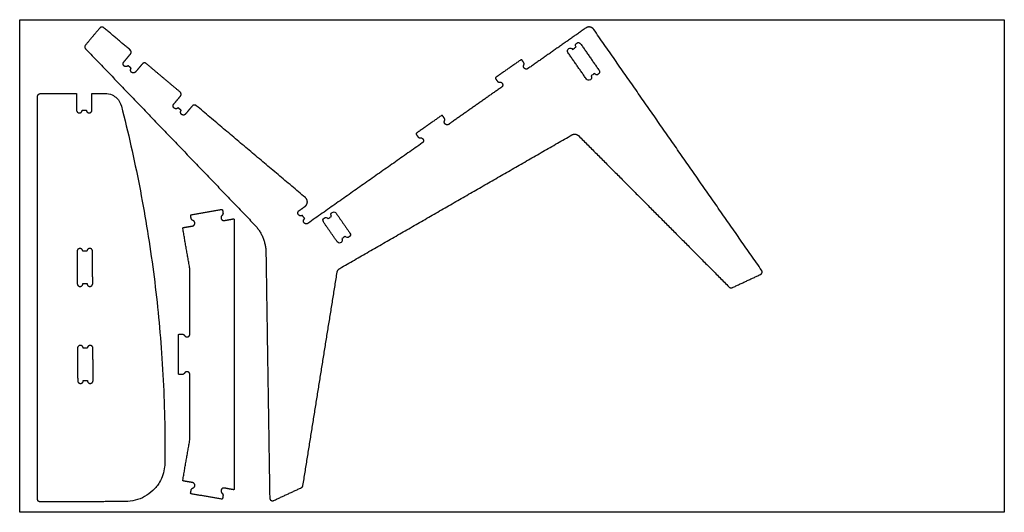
# Model space of a CAD drawing. Header units: millimetres. Extents: x 0 to 1219, y -548 to 732.
# Drawn here: x 0 to 1219, y -548 to 62 of the extents above; entities that cross this region are included whole.
import ezdxf

# ---------------------------------------------------------------- set-up
doc = ezdxf.new("R2010")
doc.units = ezdxf.units.MM
doc.header["$MEASUREMENT"] = 0
for name, color, linetype, true_color in [('pockets', 1, 'Continuous', 0xff0000), ('profile', 7, 'Continuous', 0x000000), ('sheets', 7, 'Continuous', 0x007f00)]:
    doc.layers.add(name, color=color, linetype=linetype, true_color=true_color)

msp = doc.modelspace()

# ---------------------------------------------------------------- linework, layer by layer
at = {"layer": 'pockets'}
for points, knots in [([(678.9, 21.1), (678.4, 21.9), (678.2, 22.8), (678.5, 24.7), (679, 25.5), (679.8, 26), (680.5, 26.5), (681.5, 26.7), (683.3, 26.4), (684.1, 25.9), (684.7, 25.1)], [71.909778, 71.909778, 71.909778, 71.909778, 74.730638, 74.730638, 77.551268, 77.551268, 77.551268, 80.371897, 80.371897, 83.192756, 83.192756, 83.192756, 83.192756]), ([(688.9, 28), (688.3, 28.8), (688.1, 29.7), (688.4, 31.6), (689, 32.4), (689.7, 32.9), (690.5, 33.4), (691.4, 33.6), (693.3, 33.3), (694.1, 32.8), (694.6, 32)], [88.295076, 88.295076, 88.295076, 88.295076, 91.115936, 91.115936, 93.936565, 93.936565, 93.936565, 96.757194, 96.757194, 99.578054, 99.578054, 99.578054, 99.578054]), ([(707.5, -7.7), (708, -8.5), (708.2, -9.4), (707.9, -11.3), (707.3, -12.1), (706.6, -12.6), (705.8, -13.1), (704.9, -13.3), (703, -13), (702.2, -12.5), (701.7, -11.7)], [58.612966, 58.612966, 58.612966, 58.612966, 61.433826, 61.433826, 64.254455, 64.254455, 64.254455, 67.075084, 67.075084, 69.895944, 69.895944, 69.895944, 69.895944]), ([(717.4, -0.8), (717.9, -1.6), (718.1, -2.5), (717.8, -4.4), (717.3, -5.2), (716.5, -5.7), (715.8, -6.2), (714.8, -6.5), (713, -6.1), (712.2, -5.6), (711.6, -4.8)], [42.227669, 42.227669, 42.227669, 42.227669, 45.048528, 45.048528, 47.869158, 47.869158, 47.869158, 50.689787, 50.689787, 53.510646, 53.510646, 53.510646, 53.510646]), ([(376.1, -188.5), (375.6, -187.7), (375.4, -186.8), (375.7, -184.9), (376.2, -184.1), (377, -183.6), (377.7, -183.1), (378.7, -182.9), (380.5, -183.2), (381.3, -183.7), (381.8, -184.5)], [41.972006, 41.972006, 41.972006, 41.972006, 44.792865, 44.792865, 47.613494, 47.613494, 47.613494, 50.434123, 50.434123, 53.254983, 53.254983, 53.254983, 53.254983]), ([(386, -181.6), (385.5, -180.8), (385.3, -179.9), (385.6, -178), (386.2, -177.2), (386.9, -176.7), (387.7, -176.2), (388.6, -176), (390.5, -176.3), (391.3, -176.8), (391.8, -177.6)], [58.357303, 58.357303, 58.357303, 58.357303, 61.178163, 61.178163, 63.998792, 63.998792, 63.998792, 66.819421, 66.819421, 69.640281, 69.640281, 69.640281, 69.640281]), ([(408.9, -202.2), (409.4, -203), (409.6, -203.9), (409.3, -205.8), (408.8, -206.6), (408, -207.1), (407.2, -207.6), (406.3, -207.8), (404.5, -207.5), (403.7, -207), (403.1, -206.2)], [12.793354, 12.793354, 12.793354, 12.793354, 15.614214, 15.614214, 18.434843, 18.434843, 18.434843, 21.255472, 21.255472, 24.076331, 24.076331, 24.076331, 24.076331]), ([(398.9, -209.1), (399.5, -209.9), (399.7, -210.8), (399.3, -212.7), (398.8, -213.5), (398.1, -214), (397.3, -214.5), (396.4, -214.7), (394.5, -214.4), (393.7, -213.9), (393.2, -213.1)], [29.178652, 29.178652, 29.178652, 29.178652, 31.999511, 31.999511, 34.82014, 34.82014, 34.82014, 37.64077, 37.64077, 40.461629, 40.461629, 40.461629, 40.461629])]:
    msp.add_open_spline(points, degree=3, knots=knots, dxfattribs=at)
for points, degree in [([(684.7, 25.1), (686.1, 26.1), (687.5, 27.1), (688.9, 28)], 3), ([(694.6, 32), (706, 15.6), (717.4, -0.8)], 2), ([(701.7, -11.7), (690.3, 4.7), (678.9, 21.1)], 2), ([(711.6, -4.8), (710.3, -5.8), (708.9, -6.8), (707.5, -7.7)], 3), ([(381.8, -184.5), (383.2, -183.5), (384.6, -182.5), (386, -181.6)], 3), ([(391.8, -177.6), (400.3, -189.9), (408.9, -202.2)], 2), ([(393.2, -213.1), (384.6, -200.8), (376.1, -188.5)], 2), ([(403.1, -206.2), (401.7, -207.2), (400.3, -208.2), (398.9, -209.1)], 3), ([(71.1, -224.8), (71.2, -244.8), (71.3, -264.8)], 2), ([(83.2, -224.8), (80.7, -224.8), (78.1, -224.8)], 2), ([(90.4, -264.7), (90.3, -244.7), (90.2, -224.7)], 2), ([(78.3, -264.8), (80.8, -264.8), (83.4, -264.8)], 2), ([(71.6, -344.8), (71.7, -364.8), (71.8, -384.8)], 2), ([(83.7, -344.8), (81.2, -344.8), (78.6, -344.8)], 2), ([(90.9, -384.7), (90.8, -364.7), (90.7, -344.7)], 2), ([(78.8, -384.8), (81.3, -384.8), (83.9, -384.8)], 2)]:
    msp.add_open_spline(points, degree=degree, dxfattribs=at)
for points, weights, knots in [([(78.1, -224.8), (78.1, -221.3), (74.6, -221.3), (71.1, -221.3), (71.1, -224.8)], [1, 0.707106781187, 1, 0.707106781187, 1], [123.186723, 123.186723, 123.186723, 128.68451, 128.68451, 134.182297, 134.182297, 134.182297]), ([(90.2, -224.7), (90.2, -221.2), (86.7, -221.3), (83.2, -221.3), (83.2, -224.8)], [1, 0.707106781187, 1, 0.707106781187, 1], [107.091149, 107.091149, 107.091149, 112.588936, 112.588936, 118.086723, 118.086723, 118.086723]), ([(71.3, -264.8), (71.3, -268.3), (74.8, -268.3), (78.3, -268.3), (78.3, -264.8)], [1, 0.707106781187, 1, 0.707106781186, 1], [174.182297, 174.182297, 174.182297, 179.680084, 179.680084, 185.177871, 185.177871, 185.177871]), ([(83.4, -264.8), (83.4, -268.3), (86.9, -268.3), (90.4, -268.2), (90.4, -264.7)], [1, 0.707106781187, 1, 0.707106781186, 1], [56.095574, 56.095574, 56.095574, 61.593361, 61.593361, 67.091149, 67.091149, 67.091149]), ([(78.6, -344.8), (78.6, -341.3), (75.1, -341.3), (71.6, -341.3), (71.6, -344.8)], [1, 0.707106781187, 1, 0.707106781187, 1], [190.277871, 190.277871, 190.277871, 195.775659, 195.775659, 201.273446, 201.273446, 201.273446]), ([(90.7, -344.7), (90.7, -341.2), (87.2, -341.3), (83.7, -341.3), (83.7, -344.8)], [1, 0.707106781186, 1, 0.707106781187, 1], [174.182297, 174.182297, 174.182297, 179.680084, 179.680084, 185.177871, 185.177871, 185.177871]), ([(71.8, -384.8), (71.8, -388.3), (75.3, -388.3), (78.8, -388.3), (78.8, -384.8)], [1, 0.707106781186, 1, 0.707106781187, 1], [241.273446, 241.273446, 241.273446, 246.771233, 246.771233, 252.26902, 252.26902, 252.26902]), ([(83.9, -384.8), (83.9, -388.3), (87.4, -388.3), (90.9, -388.2), (90.9, -384.7)], [1, 0.707106781187, 1, 0.707106781186, 1], [123.186723, 123.186723, 123.186723, 128.68451, 128.68451, 134.182297, 134.182297, 134.182297])]:
    msp.add_rational_spline(points, weights, degree=2, knots=knots, dxfattribs=at)
at = {"layer": 'profile'}
for points in [[(99.2, 51.5), (90.3, 41), (81.5, 30.4)], [(136.8, 24.3), (120.5, 38.1), (104.1, 51.9)], [(701, 51.5), (665.2, 26.4), (629.4, 1.3)], [(918.7, -248.3), (814.7, -99.3), (710.8, 49.8)], [(81.6, 25.8), (186.3, -83.1), (290.9, -192)], [(128.9, 9.5), (133.1, 14.4), (137.2, 19.4)], [(138.1, 1.7), (136.2, 3.3), (134.2, 5)], [(151.9, 7.1), (147.7, 2.1), (143.5, -2.8)], [(198.7, -27.8), (177.7, -10.1), (156.8, 7.5)], [(620.5, 12.1), (605, 1.2), (589.4, -9.7)], [(623.9, 9.1), (622.9, 10.5), (621.9, 11.9)], [(589.2, -11.1), (590.2, -12.5), (591.2, -13.9)], [(596.7, -21.7), (563.9, -44.7), (531.2, -67.7)], [(22.1, -531.5), (22.1, -282.3), (22.1, -33.2)], [(25.6, -29.7), (47.9, -29.6), (70.3, -29.5)], [(70.3, -29.5), (70.3, -39.8), (70.4, -50.1)], [(89.5, -50), (89.4, -39.7), (89.4, -29.4)], [(89.4, -29.4), (97.4, -29.4), (105.5, -29.4)], [(190.8, -42.6), (194.9, -37.7), (199.1, -32.7)], [(200, -50.4), (198.1, -48.8), (196.1, -47.2)], [(213.7, -45), (209.5, -50), (205.4, -54.9)], [(353.7, -158.3), (286.2, -101.5), (218.7, -44.6)], [(77.4, -50), (79.9, -50), (82.5, -50)], [(522.3, -56.8), (506.8, -67.8), (491.2, -78.7)], [(525.7, -59.9), (524.7, -58.5), (523.7, -57.1)], [(396.5, -245.9), (540.1, -163.3), (683.7, -80.8)], [(491, -80.1), (492, -81.5), (493, -82.9)], [(692.2, -81.9), (785.4, -175.4), (878.5, -269)], [(498.5, -90.7), (427.7, -140.4), (356.9, -190.2)], [(345.9, -174.5), (349.6, -172), (353.2, -169.4)], [(212.3, -184.1), (212, -182.4), (211.7, -180.7)], [(212.6, -179.5), (231.3, -176.3), (250, -173)], [(251.2, -173.9), (251.5, -175.6), (251.7, -177.2)], [(352.9, -184.4), (351.4, -182.4), (349.9, -180.3)], [(202.8, -195.4), (208.4, -194.5), (214, -193.5)], [(253.4, -186.7), (258.9, -185.7), (264.5, -184.7)], [(265.7, -185.7), (265.7, -352.3), (265.7, -518.8)], [(210.6, -246.2), (206.3, -221.4), (202, -196.6)], [(304.9, -225.9), (307.2, -378), (309.6, -530.1)], [(210.7, -327.3), (210.7, -287.1), (210.7, -246.8)], [(350.8, -514.7), (371.9, -382.8), (393.1, -250.8)], [(882.5, -269.7), (899.9, -261.6), (917.3, -253.5)], [(196.7, -376.3), (196.7, -352.3), (196.7, -328.3)], [(197.7, -327.3), (199.4, -327.3), (201.1, -327.3)], [(201.1, -377.3), (199.4, -377.3), (197.7, -377.3)], [(210.7, -457.7), (210.7, -417.5), (210.7, -377.3)], [(202, -507.9), (206.3, -483.1), (210.6, -458.3)], [(214, -511), (208.4, -510), (202.8, -509.1)], [(211.7, -523.8), (212, -522.1), (212.3, -520.4)], [(264.5, -519.8), (258.9, -518.8), (253.4, -517.8)], [(314.6, -533.2), (331.7, -525.3), (348.8, -517.3)], [(130.7, -534.5), (78.1, -534.8), (25.6, -535)], [(250, -531.5), (231.3, -528.2), (212.6, -525)], [(251.7, -527.3), (251.5, -529), (251.2, -530.7)]]:
    msp.add_open_spline(points, degree=2, dxfattribs=at)
for points, weights in [([(104.1, 51.9), (101.4, 54.1), (99.2, 51.5)], [1, 0.707106781187, 1]), ([(81.5, 30.4), (79.4, 28), (81.6, 25.8)], [1, 0.743317316607, 1]), ([(621.9, 11.9), (621.4, 12.7), (620.5, 12.1)], [1, 0.707106781186, 1]), ([(156.8, 7.5), (154.1, 9.8), (151.9, 7.1)], [1, 0.70710797509, 1]), ([(624.2, 5.6), (625.1, 7.4), (623.9, 9.1)], [1, 0.866025403784, 1]), ([(589.4, -9.7), (588.6, -10.3), (589.2, -11.1)], [1, 0.707106781186, 1]), ([(591.2, -13.9), (592.3, -15.6), (594.3, -15.4)], [1, 0.866025403784, 1]), ([(22.1, -33.2), (22.1, -29.7), (25.6, -29.7)], [1, 0.708602135946, 1]), ([(218.7, -44.6), (216, -42.3), (213.7, -45)], [1, 0.707107975091, 1]), ([(523.7, -57.1), (523.2, -56.3), (522.3, -56.8)], [1, 0.707106781186, 1]), ([(526, -63.4), (526.9, -61.6), (525.7, -59.9)], [1, 0.866025403784, 1]), ([(491.2, -78.7), (490.4, -79.3), (491, -80.1)], [1, 0.707106781186, 1]), ([(493, -82.9), (494.1, -84.5), (496.2, -84.4)], [1, 0.866025403784, 1]), ([(683.7, -80.8), (688.4, -78.1), (692.2, -81.9)], [1, 0.793353340292, 1]), ([(211.7, -180.7), (211.6, -179.7), (212.6, -179.5)], [1, 0.707106781188, 1]), ([(250, -173), (251, -172.9), (251.2, -173.9)], [1, 0.707106781186, 1]), ([(251.7, -177.2), (252.1, -179.2), (250.5, -180.5)], [1, 0.866025403784, 1]), ([(214.6, -186.8), (212.7, -186.1), (212.3, -184.1)], [1, 0.866025403785, 1]), ([(290.9, -192), (304.5, -206.2), (304.9, -225.9)], [1, 0.930512028737, 1]), ([(202, -196.6), (201.9, -195.6), (202.8, -195.4)], [1, 0.70717043522, 1]), ([(210.7, -246.8), (210.7, -246.5), (210.6, -246.2)], [1, 0.996314850469, 1]), ([(393.1, -250.8), (393.6, -247.5), (396.5, -245.9)], [1, 0.90258528435, 1]), ([(878.5, -269), (880.3, -270.7), (882.5, -269.7)], [1, 0.819152044288, 1]), ([(196.7, -328.3), (196.7, -327.3), (197.7, -327.3)], [1, 0.707106781187, 1]), ([(201.1, -327.3), (203.1, -327.3), (204.2, -329)], [1, 0.866025403784, 1]), ([(197.7, -377.3), (196.7, -377.3), (196.7, -376.3)], [1, 0.707106781187, 1]), ([(204.2, -375.5), (203.1, -377.3), (201.1, -377.3)], [1, 0.866025403784, 1]), ([(210.6, -458.3), (210.7, -458), (210.7, -457.7)], [1, 0.996314850469, 1]), ([(202.8, -509.1), (201.9, -508.9), (202, -507.9)], [1, 0.707170505037, 0.999999860368]), ([(212.6, -525), (211.6, -524.8), (211.7, -523.8)], [1, 0.707106781187, 1]), ([(212.3, -520.4), (212.7, -518.4), (214.6, -517.7)], [1, 0.866025403785, 1]), ([(250.5, -524), (252.1, -525.3), (251.7, -527.3)], [1, 0.866025403784, 1]), ([(348.8, -517.3), (350.5, -516.5), (350.8, -514.7)], [1, 0.882947592859, 1]), ([(251.2, -530.7), (251, -531.6), (250, -531.5)], [1, 0.707106781187, 1])]:
    msp.add_rational_spline(points, weights, degree=2, dxfattribs=at)
for points, weights, knots in [([(710.8, 49.8), (709.1, 52.2), (706.2, 52.7), (703.4, 53.2), (701, 51.5)], [1, 0.923556625392, 1, 0.923556625392, 1], [57865.570346, 57865.570346, 57865.570346, 57871.079935, 57871.079935, 57876.589523, 57876.589523, 57876.589523]), ([(137.2, 19.4), (138.2, 20.5), (138.1, 22), (137.9, 23.4), (136.8, 24.3)], [1, 0.923879209442, 1, 0.923879209442, 1], [56134.719346, 56134.719346, 56134.719346, 56137.468245, 56137.468245, 56140.217145, 56140.217145, 56140.217145]), ([(134.2, 5), (133.3, 3.9), (131.9, 3.7), (130.4, 3.6), (129.3, 4.5), (128.2, 5.5), (128.1, 6.9), (127.9, 8.4), (128.9, 9.5)], [1, 0.923879517716, 1, 0.923879517716, 1, 0.923879517716, 1, 0.923879517716, 1], [56121.125243, 56121.125243, 56121.125243, 56123.874137, 56123.874137, 56126.62303, 56126.62303, 56129.371924, 56129.371924, 56132.120818, 56132.120818, 56132.120818]), ([(143.5, -2.8), (142.6, -3.9), (141.1, -4.1), (139.7, -4.2), (138.6, -3.3), (137.4, -2.3), (137.3, -0.9), (137.2, 0.6), (138.1, 1.7)], [1, 0.923879517716, 1, 0.923879517716, 1, 0.923879517716, 1, 0.923879517716, 1], [56105.079667, 56105.079667, 56105.079667, 56107.828561, 56107.828561, 56110.577455, 56110.577455, 56113.326349, 56113.326349, 56116.075243, 56116.075243, 56116.075243]), ([(629.4, 1.3), (627.2, -0.3), (625.1, 1.4), (623.1, 3.2), (624.2, 5.6)], [1, 0.793353340291, 1, 0.793353340291, 1], [58000.63453, 58000.63453, 58000.63453, 58005.21602, 58005.21602, 58009.797509, 58009.797509, 58009.797509]), ([(594.3, -15.4), (597, -15.1), (597.9, -17.7), (598.9, -20.2), (596.7, -21.7)], [1, 0.793353340291, 1, 0.793353340291, 1], [58083.900271, 58083.900271, 58083.900271, 58088.48176, 58088.48176, 58093.063249, 58093.063249, 58093.063249]), ([(199.1, -32.7), (200.1, -31.6), (199.9, -30.2), (199.8, -28.7), (198.7, -27.8)], [1, 0.923879209444, 1, 0.923879209444, 1], [58751.383435, 58751.383435, 58751.383435, 58754.132335, 58754.132335, 58756.881234, 58756.881234, 58756.881234]), ([(196.1, -47.2), (195.2, -48.3), (193.7, -48.4), (192.3, -48.5), (191.2, -47.6), (190.1, -46.6), (189.9, -45.2), (189.8, -43.8), (190.8, -42.6)], [1, 0.923879517716, 1, 0.923879517716, 1, 0.923879517716, 1, 0.923879517716, 1], [58737.78932, 58737.78932, 58737.78932, 58740.538213, 58740.538213, 58743.287107, 58743.287107, 58746.036001, 58746.036001, 58748.784895, 58748.784895, 58748.784895]), ([(70.4, -50.1), (70.4, -53.6), (73.9, -53.5), (77.4, -53.5), (77.4, -50)], [1, 0.707106781187, 1, 0.707106781187, 1], [1973.263083, 1973.263083, 1973.263083, 1978.76087, 1978.76087, 1984.258657, 1984.258657, 1984.258657]), ([(82.5, -50), (82.5, -53.5), (86, -53.5), (89.5, -53.5), (89.5, -50)], [1, 0.707106781187, 1, 0.707106781187, 1], [1989.358657, 1989.358657, 1989.358657, 1994.856445, 1994.856445, 2000.354232, 2000.354232, 2000.354232]), ([(205.4, -54.9), (204.4, -56.1), (203, -56.2), (201.5, -56.3), (200.4, -55.4), (199.3, -54.4), (199.2, -53), (199.1, -51.5), (200, -50.4)], [1, 0.923879517716, 1, 0.923879517716, 1, 0.923879517716, 1, 0.923879517752, 1], [58721.743744, 58721.743744, 58721.743744, 58724.492638, 58724.492638, 58727.241532, 58727.241532, 58729.990426, 58729.990426, 58732.73932, 58732.73932, 58732.73932]), ([(531.2, -67.7), (529, -69.3), (527, -67.5), (524.9, -65.8), (526, -63.4)], [1, 0.793353340291, 1, 0.793353340291, 1], [58149.780687, 58149.780687, 58149.780687, 58154.362177, 58154.362177, 58158.943666, 58158.943666, 58158.943666]), ([(496.2, -84.4), (498.8, -84.1), (499.8, -86.6), (500.7, -89.2), (498.5, -90.7)], [1, 0.793353340291, 1, 0.793353340291, 1], [58233.046428, 58233.046428, 58233.046428, 58237.627917, 58237.627917, 58242.209406, 58242.209406, 58242.209406]), ([(353.2, -169.4), (356, -167.4), (356.2, -164), (356.3, -160.5), (353.7, -158.3)], [1, 0.89724524541, 1, 0.89724524541, 1], [58519.329622, 58519.329622, 58519.329622, 58525.731906, 58525.731906, 58532.13419, 58532.13419, 58532.13419]), ([(250.5, -180.5), (248.5, -182.3), (249.6, -184.7), (250.7, -187.1), (253.4, -186.7)], [1, 0.793353340291, 1, 0.793353340291, 1], [452.993471, 452.993471, 452.993471, 457.57496, 457.57496, 462.156449, 462.156449, 462.156449]), ([(349.9, -180.3), (347.1, -182.3), (345.1, -179.4), (343.1, -176.5), (345.9, -174.5)], [1, 0.707106781187, 1, 0.707106781187, 1], [58501.157241, 58501.157241, 58501.157241, 58506.655028, 58506.655028, 58512.152816, 58512.152816, 58512.152816]), ([(214, -193.5), (216.6, -193.1), (216.9, -190.4), (217.1, -187.7), (214.6, -186.8)], [1, 0.793354746, 1, 0.793353428647, 1], [388.482889, 388.482889, 388.482889, 393.064362, 393.064362, 397.645851, 397.645851, 397.645851]), ([(264.5, -184.7), (265, -184.7), (265.3, -185), (265.7, -185.3), (265.7, -185.7)], [1, 0.906582214301, 1, 0.906582214301, 1], [473.45722, 473.45722, 473.45722, 474.328585, 474.328585, 475.19995, 475.19995, 475.19995]), ([(356.9, -190.2), (354, -192.2), (352, -189.3), (350, -186.5), (352.9, -184.4)], [1, 0.707106781187, 1, 0.707106781187, 1], [58485.061667, 58485.061667, 58485.061667, 58490.559454, 58490.559454, 58496.057241, 58496.057241, 58496.057241]), ([(917.3, -253.5), (918.8, -252.8), (919.2, -251.3), (919.6, -249.7), (918.7, -248.3)], [1, 0.906307787036, 1, 0.906307787036, 1], [57620.386559, 57620.386559, 57620.386559, 57623.440885, 57623.440885, 57626.495211, 57626.495211, 57626.495211]), ([(204.2, -329), (205.5, -331.3), (208.1, -330.6), (210.7, -329.9), (210.7, -327.3)], [1, 0.793353340291, 1, 0.793353340291, 1], [235.048242, 235.048242, 235.048242, 239.629731, 239.629731, 244.211221, 244.211221, 244.211221]), ([(210.7, -377.3), (210.7, -374.6), (208.1, -373.9), (205.5, -373.2), (204.2, -375.5)], [1, 0.793353340291, 1, 0.793353340291, 1], [160.537644, 160.537644, 160.537644, 165.119133, 165.119133, 169.700622, 169.700622, 169.700622]), ([(214.6, -517.7), (217.1, -516.8), (216.9, -514.1), (216.6, -511.5), (214, -511)], [1, 0.793353428647, 1, 0.793353428647, 1], [885.828381, 885.828381, 885.828381, 890.409871, 890.409871, 894.99136, 894.99136, 894.99136]), ([(253.4, -517.8), (250.7, -517.4), (249.6, -519.8), (248.5, -522.3), (250.5, -524)], [1, 0.793353340291, 1, 0.793353340291, 1], [821.317783, 821.317783, 821.317783, 825.899272, 825.899272, 830.480762, 830.480762, 830.480762]), ([(265.7, -518.8), (265.7, -519.3), (265.3, -519.6), (265, -519.9), (264.5, -519.8)], [1, 0.906582214301, 1, 0.906582214301, 1], [808.274283, 808.274283, 808.274283, 809.145648, 809.145648, 810.017013, 810.017013, 810.017013]), ([(25.6, -535), (24.1, -535), (23.1, -534), (22.1, -532.9), (22.1, -531.5)], [1, 0.923473945874, 1, 0.923473945874, 1], [1398.701415, 1398.701415, 1398.701415, 1401.457719, 1401.457719, 1404.214022, 1404.214022, 1404.214022]), ([(309.6, -530.1), (309.6, -532), (311.2, -533), (312.8, -534), (314.6, -533.2)], [1, 0.878817112662, 1, 0.878817112662, 1], [56658.183925, 56658.183925, 56658.183925, 56661.665857, 56661.665857, 56665.147788, 56665.147788, 56665.147788])]:
    msp.add_rational_spline(points, weights, degree=2, knots=knots, dxfattribs=at)
for points, knots in [([(105.5, -29.4), (108.6, -29.3), (111.6, -30), (116.6, -32.3), (118.6, -33.7), (123, -38), (124.9, -41.3), (125.9, -45)], [743.367977, 743.367977, 743.367977, 743.367977, 752.717105, 752.717105, 759.932634, 759.932634, 771.338333, 771.338333, 771.338333, 771.338333]), ([(125.9, -45), (134.3, -77.7), (149.2, -143.7), (165.7, -243.7), (176.4, -346.1), (179.8, -425.7), (179.8, -473.1), (179.7, -485.4), (179.7, -488.6), (179.3, -493.6), (177.6, -501.5), (173.9, -509.6), (169.5, -516.1), (163.7, -522.5), (155, -528.8), (143.2, -533.5), (134.9, -534.5), (130.7, -534.5)], [771.338333, 771.338333, 771.338333, 771.338333, 872.77414, 974.202603, 1075.119206, 1181.716982, 1213.040745, 1217.221989, 1218.718463, 1222.441018, 1232.459008, 1242.769375, 1249.018566, 1255.822044, 1268.63491, 1281.091767, 1293.600215, 1293.600215, 1293.600215, 1293.600215])]:
    msp.add_open_spline(points, degree=3, knots=knots, dxfattribs=at)
at = {"layer": 'sheets'}
msp.add_lwpolyline([(1219.2, 61.8), (1219.2, -547.8), (0, -547.8), (0, 61.8)], close=True, dxfattribs=at)

doc.saveas('drawing.dxf')
